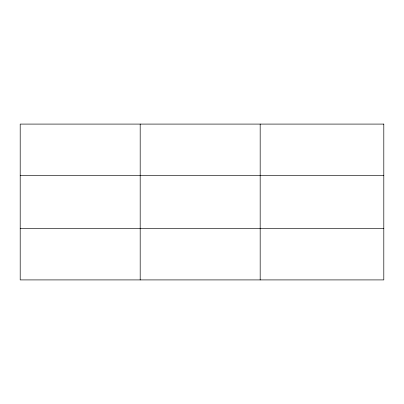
<?xml version="1.0" encoding="UTF-8"?>
<svg xmlns="http://www.w3.org/2000/svg" width="404" height="404" viewBox="0 0 404 404"><rect width="100%" height="100%" fill="white"/><g stroke="black" fill="none" stroke-linecap="round" stroke-linejoin="round"><path stroke-width="0.61" d="M140.188 124.089L140.188 279.911M260.176 124.089L260.176 279.911M20.2 175.513L383.8 175.513M20.2 228.487L383.8 228.487M383.8 124.089L383.8 279.911L20.2 279.911L20.2 124.089L383.8 124.089"/></g></svg>
